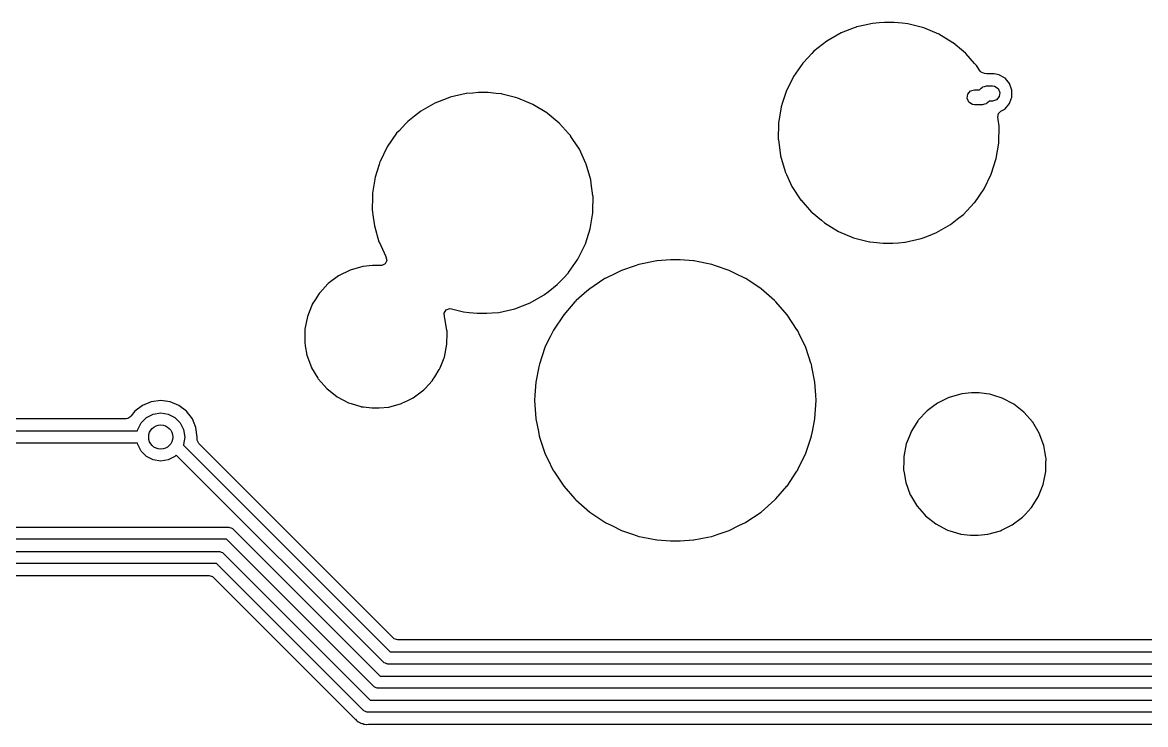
# Model space of a CAD drawing. Extents: x 0.6 to 14.8, y -5.2 to -0.6.
# Drawn here: x 4.374 to 5.108, y -3.895 to -3.436 of the extents above; entities that cross this region are included whole.
import ezdxf

# ---------------------------------------------------------------- set-up
doc = ezdxf.new("R2010")
doc.units = 0
doc.header["$MEASUREMENT"] = 0
doc.layers.add('BLACK', color=7, linetype='CONTINUOUS')

msp = doc.modelspace()

# ---------------------------------------------------------------- linework, layer by layer
at = {"layer": 'BLACK', "linetype": 'CONTINUOUS'}
for p, q in [((4.91756, -3.4394), (4.90906, -3.44271)), ((4.91891, -3.43888), (4.91756, -3.4394)), ((4.91905, -3.43883), (4.91891, -3.43888)), ((4.91891, -3.43888), (4.91891, -3.43888)), ((4.91924, -3.43878), (4.91905, -3.43883)), ((4.92461, -3.43757), (4.91924, -3.43878)), ((4.92949, -3.43646), (4.92461, -3.43757)), ((4.92964, -3.43645), (4.92949, -3.43646)), ((4.93389, -3.43614), (4.92964, -3.43645)), ((4.92964, -3.43645), (4.92964, -3.43645)), ((4.93746, -3.43587), (4.93389, -3.43614)), ((4.94383, -3.43587), (4.93746, -3.43587)), ((4.94898, -3.43639), (4.94383, -3.43587)), ((4.95258, -3.43675), (4.94898, -3.43639)), ((4.95273, -3.43677), (4.95258, -3.43675)), ((4.95258, -3.43675), (4.95258, -3.43675)), ((4.96311, -3.4394), (4.95273, -3.43677)), ((4.97299, -3.44355), (4.96311, -3.4394)), ((4.89976, -3.44802), (4.89135, -3.45466)), ((4.90906, -3.44271), (4.89976, -3.44802)), ((4.98214, -3.4491), (4.97299, -3.44355)), ((4.89135, -3.45466), (4.89003, -3.45606)), ((4.98226, -3.4492), (4.98214, -3.4491)), ((4.98895, -3.45476), (4.98226, -3.4492)), ((4.99038, -3.45595), (4.98895, -3.45476)), ((4.88401, -3.46246), (4.87791, -3.47126)), ((4.88452, -3.46192), (4.88401, -3.46246)), ((4.89003, -3.45606), (4.88452, -3.46192)), ((4.99048, -3.45606), (4.99038, -3.45595)), ((4.99629, -3.46258), (4.99048, -3.45606)), ((4.99048, -3.45606), (4.99048, -3.45606)), ((4.99751, -3.46394), (4.99629, -3.46258)), ((4.99759, -3.46406), (4.99751, -3.46394)), ((4.99989, -3.46758), (4.99759, -3.46406)), ((4.99759, -3.46406), (4.99759, -3.46406)), ((5.0006, -3.46838), (4.99989, -3.46758)), ((5.00281, -3.46932), (5.0006, -3.46838)), ((5.00433, -3.46945), (5.00281, -3.46932)), ((5.00467, -3.46947), (5.00433, -3.46945)), ((5.009, -3.46947), (5.00467, -3.46947)), ((5.01232, -3.47006), (5.009, -3.46947)), ((5.01262, -3.47023), (5.01232, -3.47006)), ((5.0157, -3.472), (5.01262, -3.47023)), ((4.87791, -3.47126), (4.87317, -3.48087)), ((5.00159, -3.47796), (5.00277, -3.4777)), ((5.00277, -3.4777), (5.00394, -3.47736)), ((5.00394, -3.47736), (5.00787, -3.47736)), ((5.00787, -3.47736), (5.00927, -3.47756)), ((5.00927, -3.47756), (5.0116, -3.47907)), ((5.01624, -3.47232), (5.0157, -3.472)), ((5.01646, -3.47258), (5.01624, -3.47232)), ((5.01727, -3.47355), (5.01646, -3.47258)), ((5.01914, -3.47578), (5.01727, -3.47355)), ((5.02069, -3.48002), (5.01914, -3.47578)), ((4.65358, -3.48472), (4.65224, -3.48524)), ((4.65372, -3.48466), (4.65358, -3.48472)), ((4.65358, -3.48472), (4.65358, -3.48472)), ((4.66417, -3.4823), (4.65372, -3.48466)), ((4.66431, -3.48229), (4.66417, -3.4823)), ((4.66856, -3.48197), (4.66431, -3.48229)), ((4.66431, -3.48229), (4.66431, -3.48229)), ((4.67213, -3.48171), (4.66856, -3.48197)), ((4.6785, -3.48171), (4.67213, -3.48171)), ((4.68365, -3.48223), (4.6785, -3.48171)), ((4.68725, -3.48259), (4.68365, -3.48223)), ((4.6874, -3.4826), (4.68725, -3.48259)), ((4.68725, -3.48259), (4.68725, -3.48259)), ((4.68754, -3.48264), (4.6874, -3.4826)), ((4.69629, -3.48486), (4.68754, -3.48264)), ((4.68754, -3.48264), (4.68754, -3.48264)), ((4.69778, -3.48524), (4.69629, -3.48486)), ((4.87313, -3.481), (4.87065, -3.48874)), ((4.87317, -3.48087), (4.87313, -3.481)), ((4.99141, -3.48539), (4.9918, -3.48265)), ((4.9918, -3.48265), (4.99362, -3.48056)), ((4.99362, -3.48056), (4.99628, -3.47978)), ((4.99628, -3.47978), (4.99948, -3.47978)), ((4.99948, -3.47978), (5.00046, -3.4788)), ((5.00046, -3.4788), (5.00116, -3.47828)), ((5.00116, -3.47828), (5.00128, -3.47814)), ((5.00128, -3.47814), (5.00138, -3.47811)), ((5.00138, -3.47811), (5.00159, -3.47796)), ((5.01235, -3.48433), (5.01053, -3.48642)), ((5.0116, -3.47907), (5.01275, -3.48159)), ((5.01275, -3.48159), (5.01235, -3.48433)), ((5.02024, -3.48579), (5.02057, -3.48486)), ((5.02057, -3.48486), (5.02069, -3.48454)), ((5.02057, -3.48486), (5.02057, -3.48486)), ((5.02069, -3.48454), (5.02069, -3.48002)), ((4.64374, -3.48855), (4.63444, -3.49386)), ((4.65224, -3.48524), (4.64374, -3.48855)), ((4.70766, -3.48938), (4.69778, -3.48524)), ((4.71682, -3.49494), (4.70766, -3.48938)), ((4.8699, -3.49107), (4.86818, -3.50164)), ((4.87065, -3.48874), (4.8699, -3.49107)), ((4.99255, -3.48792), (4.99141, -3.48539)), ((4.99488, -3.48942), (4.99255, -3.48792)), ((4.99628, -3.48962), (4.99488, -3.48942)), ((5.00152, -3.48962), (4.99628, -3.48962)), ((5.00268, -3.48928), (5.00152, -3.48962)), ((5.00387, -3.48902), (5.00268, -3.48928)), ((5.00407, -3.48887), (5.00387, -3.48902)), ((5.00418, -3.48884), (5.00407, -3.48887)), ((5.0043, -3.4887), (5.00418, -3.48884)), ((5.005, -3.48818), (5.0043, -3.4887)), ((5.00598, -3.4872), (5.005, -3.48818)), ((5.00787, -3.4872), (5.00598, -3.4872)), ((5.01053, -3.48642), (5.00787, -3.4872)), ((5.01344, -3.49387), (5.01594, -3.49242)), ((5.01594, -3.49242), (5.01624, -3.49225)), ((5.01624, -3.49225), (5.01914, -3.48879)), ((5.01914, -3.48879), (5.02024, -3.48579)), ((4.63025, -3.49716), (4.62602, -3.50049)), ((4.63432, -3.49395), (4.63025, -3.49716)), ((4.63444, -3.49386), (4.63432, -3.49395)), ((4.63432, -3.49395), (4.63432, -3.49395)), ((4.71693, -3.49503), (4.71682, -3.49494)), ((4.72487, -3.50164), (4.71693, -3.49503)), ((5.01153, -3.49777), (5.01196, -3.4954)), ((5.01231, -3.50353), (5.01153, -3.49777)), ((5.01196, -3.4954), (5.01344, -3.49387)), ((4.62026, -3.50662), (4.61869, -3.50829)), ((4.6247, -3.5019), (4.62026, -3.50662)), ((4.62602, -3.50049), (4.6247, -3.5019)), ((4.72505, -3.50179), (4.72487, -3.50164)), ((4.72515, -3.5019), (4.72505, -3.50179)), ((4.73105, -3.50851), (4.72515, -3.5019)), ((4.72515, -3.5019), (4.72515, -3.5019)), ((4.86818, -3.50164), (4.86804, -3.51235)), ((5.01217, -3.51424), (5.01231, -3.50353)), ((4.61869, -3.50829), (4.61258, -3.5171)), ((4.73218, -3.50978), (4.73105, -3.50851)), ((4.73226, -3.5099), (4.73218, -3.50978)), ((4.73303, -3.51107), (4.73226, -3.5099)), ((4.73226, -3.5099), (4.73226, -3.5099)), ((4.73387, -3.51235), (4.73303, -3.51107)), ((4.73806, -3.51874), (4.73387, -3.51235)), ((4.86804, -3.51235), (4.86806, -3.51249)), ((4.86806, -3.51249), (4.86828, -3.51409)), ((4.86806, -3.51249), (4.86806, -3.51249)), ((4.86828, -3.51409), (4.86949, -3.52296)), ((5.01208, -3.51481), (5.01215, -3.51438)), ((5.01215, -3.51438), (5.01217, -3.51424)), ((5.01215, -3.51438), (5.01215, -3.51438)), ((4.61258, -3.5171), (4.60784, -3.5267)), ((4.73981, -3.52253), (4.73806, -3.51874)), ((5.01045, -3.52481), (5.01208, -3.51481)), ((4.60719, -3.52873), (4.60458, -3.5369)), ((4.6078, -3.52684), (4.60719, -3.52873)), ((4.60784, -3.5267), (4.6078, -3.52684)), ((4.74235, -3.52806), (4.73981, -3.52253)), ((4.74254, -3.52847), (4.74235, -3.52806)), ((4.74554, -3.53875), (4.74254, -3.52847)), ((4.86949, -3.52296), (4.87248, -3.53325)), ((5.00718, -3.53501), (5.01045, -3.52481)), ((4.87248, -3.53325), (4.87255, -3.53338)), ((4.87255, -3.53338), (4.87255, -3.53338)), ((4.87255, -3.53338), (4.8734, -3.53524)), ((4.8734, -3.53524), (4.87697, -3.54298)), ((5.00245, -3.54462), (5.00718, -3.53501)), ((4.60458, -3.5369), (4.60285, -3.54748)), ((4.74584, -3.54099), (4.74554, -3.53875)), ((4.74694, -3.54908), (4.74584, -3.54099)), ((4.87697, -3.54298), (4.88284, -3.55193)), ((4.60282, -3.5501), (4.60271, -3.55819)), ((4.60285, -3.54762), (4.60282, -3.5501)), ((4.60285, -3.54748), (4.60285, -3.54762)), ((4.60285, -3.54762), (4.60285, -3.54762)), ((4.74686, -3.55898), (4.74698, -3.54951)), ((4.74698, -3.54936), (4.74694, -3.54908)), ((4.74698, -3.54951), (4.74698, -3.54936)), ((4.99634, -3.55342), (5.00245, -3.54462)), ((4.60271, -3.55819), (4.60273, -3.55833)), ((4.60273, -3.55833), (4.60273, -3.55833)), ((4.60273, -3.55833), (4.60338, -3.56304)), ((4.88284, -3.55193), (4.88294, -3.55204)), ((4.88294, -3.55204), (4.88294, -3.55204)), ((4.88294, -3.55204), (4.88981, -3.55974)), ((4.99122, -3.55886), (4.99624, -3.55352)), ((4.99624, -3.55352), (4.99634, -3.55342)), ((4.99624, -3.55352), (4.99624, -3.55352)), ((4.60338, -3.56304), (4.60416, -3.5688)), ((4.74512, -3.57065), (4.74662, -3.56146)), ((4.74662, -3.56146), (4.74682, -3.56022)), ((4.74682, -3.56022), (4.74684, -3.56007)), ((4.74682, -3.56022), (4.74682, -3.56022)), ((4.74684, -3.56007), (4.74686, -3.55898)), ((4.88981, -3.55974), (4.88997, -3.55992)), ((4.88997, -3.55992), (4.89009, -3.56002)), ((4.89009, -3.56002), (4.89009, -3.56002)), ((4.89009, -3.56002), (4.89617, -3.56508)), ((4.89617, -3.56508), (4.89821, -3.56677)), ((4.98267, -3.56621), (4.98604, -3.56356)), ((4.98604, -3.56356), (4.989, -3.56122)), ((4.989, -3.56122), (4.99122, -3.55886)), ((4.60416, -3.5688), (4.60716, -3.57908)), ((4.74198, -3.58046), (4.74508, -3.57078)), ((4.74508, -3.57078), (4.74512, -3.57065)), ((4.89821, -3.56677), (4.90737, -3.57233)), ((4.90737, -3.57233), (4.91725, -3.57647)), ((4.97129, -3.57317), (4.98059, -3.56785)), ((4.98059, -3.56785), (4.98267, -3.56621)), ((4.60716, -3.57908), (4.60722, -3.57922)), ((4.60722, -3.57922), (4.60722, -3.57922)), ((4.60722, -3.57922), (4.60827, -3.58151)), ((4.74186, -3.58085), (4.74198, -3.58046)), ((4.91725, -3.57647), (4.92763, -3.57911)), ((4.92763, -3.57911), (4.92777, -3.57912)), ((4.92777, -3.57912), (4.92777, -3.57912)), ((4.92777, -3.57912), (4.93033, -3.57938)), ((4.93033, -3.57938), (4.93652, -3.58001)), ((4.93652, -3.58001), (4.9429, -3.58001)), ((4.9429, -3.58001), (4.94647, -3.57974)), ((4.94647, -3.57974), (4.95072, -3.57942)), ((4.95072, -3.57942), (4.95086, -3.57941)), ((4.95072, -3.57942), (4.95072, -3.57942)), ((4.95086, -3.57941), (4.96131, -3.57705)), ((4.96131, -3.57705), (4.9627, -3.57651)), ((4.9627, -3.57651), (4.96612, -3.57518)), ((4.96612, -3.57518), (4.97129, -3.57317)), ((4.60827, -3.58151), (4.61164, -3.58881)), ((4.73712, -3.59045), (4.74186, -3.58085)), ((4.60298, -3.59472), (4.59664, -3.5953)), ((4.60792, -3.59472), (4.60298, -3.59472)), ((4.60803, -3.59473), (4.60792, -3.59472)), ((4.60809, -3.59474), (4.60803, -3.59473)), ((4.60907, -3.59467), (4.60809, -3.59474)), ((4.61117, -3.5935), (4.60907, -3.59467)), ((4.61219, -3.59132), (4.61117, -3.5935)), ((4.61164, -3.58881), (4.61172, -3.58893)), ((4.61172, -3.58893), (4.61173, -3.58895)), ((4.61173, -3.58895), (4.61219, -3.59132)), ((4.73101, -3.59926), (4.73712, -3.59045)), ((4.77462, -3.59476), (4.76559, -3.59783)), ((4.77686, -3.594), (4.77462, -3.59476)), ((4.77698, -3.59396), (4.77686, -3.594)), ((4.77686, -3.594), (4.77686, -3.594)), ((4.78878, -3.59161), (4.77698, -3.59396)), ((4.78891, -3.59161), (4.78878, -3.59161)), ((4.79771, -3.59103), (4.78891, -3.59161)), ((4.78891, -3.59161), (4.78891, -3.59161)), ((4.79778, -3.59102), (4.79771, -3.59103)), ((4.79771, -3.59103), (4.79771, -3.59103)), ((4.80378, -3.59102), (4.79778, -3.59102)), ((4.80385, -3.59103), (4.80378, -3.59102)), ((4.81265, -3.59161), (4.80385, -3.59103)), ((4.80385, -3.59103), (4.80385, -3.59103)), ((4.81278, -3.59161), (4.81265, -3.59161)), ((4.81265, -3.59161), (4.81265, -3.59161)), ((4.82458, -3.59396), (4.81278, -3.59161)), ((4.8247, -3.594), (4.82458, -3.59396)), ((4.82694, -3.59476), (4.8247, -3.594)), ((4.8247, -3.594), (4.8247, -3.594)), ((4.83597, -3.59783), (4.82694, -3.59476)), ((4.58076, -3.6014), (4.57392, -3.60651)), ((4.58842, -3.59762), (4.58076, -3.6014)), ((4.59664, -3.5953), (4.58842, -3.59762)), ((4.72741, -3.60309), (4.73091, -3.59936)), ((4.73091, -3.59936), (4.73101, -3.59926)), ((4.73091, -3.59936), (4.73091, -3.59936)), ((4.76161, -3.59979), (4.75492, -3.60309)), ((4.76559, -3.59783), (4.76161, -3.59979)), ((4.83995, -3.59979), (4.83597, -3.59783)), ((4.84664, -3.60309), (4.83995, -3.59979)), ((4.5738, -3.60664), (4.56845, -3.61243)), ((4.57392, -3.60651), (4.5738, -3.60664)), ((4.71766, -3.61179), (4.72356, -3.60715)), ((4.72356, -3.60715), (4.72367, -3.60706)), ((4.72367, -3.60706), (4.72741, -3.60309)), ((4.75409, -3.60362), (4.7448, -3.60983)), ((4.7547, -3.60322), (4.75409, -3.60362)), ((4.75481, -3.60315), (4.7547, -3.60322)), ((4.7547, -3.60322), (4.7547, -3.60322)), ((4.75492, -3.60309), (4.75481, -3.60315)), ((4.75492, -3.60309), (4.75492, -3.60309)), ((4.84675, -3.60315), (4.84664, -3.60309)), ((4.84664, -3.60309), (4.84664, -3.60309)), ((4.84686, -3.60322), (4.84675, -3.60315)), ((4.84747, -3.60362), (4.84686, -3.60322)), ((4.84686, -3.60322), (4.84686, -3.60322)), ((4.85675, -3.60983), (4.84747, -3.60362)), ((4.56544, -3.61702), (4.56356, -3.62)), ((4.56802, -3.61293), (4.56544, -3.61702)), ((4.56812, -3.61278), (4.56802, -3.61293)), ((4.56802, -3.61293), (4.56802, -3.61293)), ((4.56845, -3.61243), (4.56812, -3.61278)), ((4.70596, -3.619), (4.71454, -3.6141)), ((4.71454, -3.6141), (4.71514, -3.61376)), ((4.71514, -3.61376), (4.71526, -3.61369)), ((4.71514, -3.61376), (4.71514, -3.61376)), ((4.71526, -3.61369), (4.71766, -3.61179)), ((4.74294, -3.61146), (4.73603, -3.61752)), ((4.7448, -3.60983), (4.74294, -3.61146)), ((4.85862, -3.61146), (4.85675, -3.60983)), ((4.86553, -3.61752), (4.85862, -3.61146)), ((4.5635, -3.62017), (4.56148, -3.62522)), ((4.56356, -3.62), (4.5635, -3.62017)), ((4.5635, -3.62017), (4.5635, -3.62017)), ((4.64976, -3.62568), (4.6511, -3.62368)), ((4.6511, -3.62368), (4.65336, -3.62284)), ((4.65336, -3.62284), (4.65447, -3.62296)), ((4.65447, -3.62296), (4.6623, -3.62495)), ((4.68553, -3.62525), (4.69598, -3.62289)), ((4.69598, -3.62289), (4.70596, -3.619)), ((4.73521, -3.61839), (4.72783, -3.6268)), ((4.73568, -3.61786), (4.73521, -3.61839)), ((4.73576, -3.61776), (4.73568, -3.61786)), ((4.73603, -3.61752), (4.73576, -3.61776)), ((4.8658, -3.61776), (4.86553, -3.61752)), ((4.86588, -3.61786), (4.8658, -3.61776)), ((4.86635, -3.61839), (4.86588, -3.61786)), ((4.87373, -3.6268), (4.86635, -3.61839)), ((4.5604, -3.62794), (4.55873, -3.63632)), ((4.56148, -3.62522), (4.5604, -3.62794)), ((4.64986, -3.62809), (4.64976, -3.62568)), ((4.65024, -3.62911), (4.64986, -3.62809)), ((4.65027, -3.62929), (4.65024, -3.62911)), ((4.65156, -3.6368), (4.65027, -3.62929)), ((4.6623, -3.62495), (4.66244, -3.62496)), ((4.66244, -3.62496), (4.66244, -3.62496)), ((4.66244, -3.62496), (4.66605, -3.62532)), ((4.66605, -3.62532), (4.6712, -3.62584)), ((4.6712, -3.62584), (4.67757, -3.62584)), ((4.67757, -3.62584), (4.68114, -3.62558)), ((4.68114, -3.62558), (4.68539, -3.62526)), ((4.68539, -3.62526), (4.68553, -3.62525)), ((4.68539, -3.62526), (4.68539, -3.62526)), ((4.72783, -3.6268), (4.72115, -3.6368)), ((4.88041, -3.6368), (4.87373, -3.6268)), ((4.55873, -3.63632), (4.55869, -3.63927)), ((4.65168, -3.63753), (4.65156, -3.6368)), ((4.65157, -3.64607), (4.65167, -3.63856)), ((4.65167, -3.63856), (4.65168, -3.63771)), ((4.65168, -3.63771), (4.65168, -3.63753)), ((4.65168, -3.63771), (4.65168, -3.63771)), ((4.72109, -3.63692), (4.71901, -3.64114)), ((4.72115, -3.6368), (4.72109, -3.63692)), ((4.72109, -3.63692), (4.72109, -3.63692)), ((4.88047, -3.63692), (4.88041, -3.6368)), ((4.88255, -3.64114), (4.88047, -3.63692)), ((4.88047, -3.63692), (4.88047, -3.63692)), ((4.55865, -3.64263), (4.55862, -3.64486)), ((4.55862, -3.64486), (4.55865, -3.64503)), ((4.55869, -3.63927), (4.55865, -3.64263)), ((4.55865, -3.64503), (4.55899, -3.64703)), ((4.55865, -3.64503), (4.55865, -3.64503)), ((4.6499, -3.65445), (4.65157, -3.64607)), ((4.71901, -3.64114), (4.71583, -3.64759)), ((4.88573, -3.64759), (4.88255, -3.64114)), ((4.55899, -3.64703), (4.56007, -3.65327)), ((4.56007, -3.65327), (4.56302, -3.66129)), ((4.71583, -3.64759), (4.71352, -3.6544)), ((4.88804, -3.6544), (4.88573, -3.64759)), ((4.64711, -3.66144), (4.64968, -3.65501)), ((4.64968, -3.65501), (4.6499, -3.65445)), ((4.71158, -3.66089), (4.70962, -3.67077)), ((4.71194, -3.6591), (4.71158, -3.66089)), ((4.71196, -3.65898), (4.71194, -3.6591)), ((4.71194, -3.6591), (4.71194, -3.6591)), ((4.71218, -3.65835), (4.71196, -3.65898)), ((4.71352, -3.6544), (4.71218, -3.65835)), ((4.88938, -3.65835), (4.88804, -3.6544)), ((4.8896, -3.65898), (4.88938, -3.65835)), ((4.88962, -3.6591), (4.8896, -3.65898)), ((4.88998, -3.66089), (4.88962, -3.6591)), ((4.88962, -3.6591), (4.88962, -3.6591)), ((4.89194, -3.67077), (4.88998, -3.66089)), ((4.56302, -3.66129), (4.56311, -3.66144)), ((4.56311, -3.66144), (4.56311, -3.66144)), ((4.56311, -3.66144), (4.56718, -3.66828)), ((4.56718, -3.66828), (4.56739, -3.66863)), ((4.64218, -3.66961), (4.64358, -3.66739)), ((4.64358, -3.66739), (4.64657, -3.66265)), ((4.64657, -3.66265), (4.64674, -3.66238)), ((4.64674, -3.66238), (4.64711, -3.66144)), ((4.56739, -3.66863), (4.56751, -3.66876)), ((4.56751, -3.66876), (4.56751, -3.66876)), ((4.56751, -3.66876), (4.57125, -3.67303)), ((4.57125, -3.67303), (4.57302, -3.67505)), ((4.57302, -3.67505), (4.57973, -3.68034)), ((4.63638, -3.67588), (4.63705, -3.67516)), ((4.63705, -3.67516), (4.64206, -3.66974)), ((4.64206, -3.66974), (4.64218, -3.66961)), ((4.64206, -3.66974), (4.64206, -3.66974)), ((4.70961, -3.6709), (4.70906, -3.67931)), ((4.70962, -3.67077), (4.70961, -3.6709)), ((4.70961, -3.6709), (4.70961, -3.6709)), ((4.89195, -3.6709), (4.89194, -3.67077)), ((4.8925, -3.67931), (4.89195, -3.6709)), ((4.89195, -3.6709), (4.89195, -3.6709)), ((4.46457, -3.68285), (4.4584, -3.68366)), ((4.47074, -3.68366), (4.46457, -3.68285)), ((4.57973, -3.68034), (4.58729, -3.68432)), ((4.62208, -3.68467), (4.62592, -3.68278)), ((4.62592, -3.68278), (4.62904, -3.68124)), ((4.62904, -3.68124), (4.62954, -3.68099)), ((4.62954, -3.68099), (4.63638, -3.67588)), ((4.70906, -3.67931), (4.70883, -3.68278)), ((4.70883, -3.68278), (4.70884, -3.6829)), ((4.70884, -3.6829), (4.7096, -3.69457)), ((4.89196, -3.69457), (4.89272, -3.6829)), ((4.89273, -3.68278), (4.8925, -3.67931)), ((4.89272, -3.6829), (4.89273, -3.68278)), ((4.97805, -3.68159), (4.97202, -3.68456)), ((4.97952, -3.68086), (4.97805, -3.68159)), ((4.97968, -3.68078), (4.97952, -3.68086)), ((4.97952, -3.68086), (4.97952, -3.68086)), ((4.9879, -3.67847), (4.97968, -3.68078)), ((4.99424, -3.67788), (4.9879, -3.67847)), ((4.99918, -3.67788), (4.99424, -3.67788)), ((5.00396, -3.67845), (4.99918, -3.67788)), ((5.00594, -3.67868), (5.00396, -3.67845)), ((5.00611, -3.6787), (5.00594, -3.67868)), ((5.00594, -3.67868), (5.00594, -3.67868)), ((5.00628, -3.67876), (5.00611, -3.6787)), ((5.00887, -3.67956), (5.00628, -3.67876)), ((5.00628, -3.67876), (5.00628, -3.67876)), ((5.01427, -3.68124), (5.00887, -3.67956)), ((5.02183, -3.68521), (5.01427, -3.68124)), ((4.44771, -3.68983), (4.44536, -3.69288)), ((4.45264, -3.68604), (4.44771, -3.68983)), ((4.4584, -3.68366), (4.45264, -3.68604)), ((4.47649, -3.68604), (4.47074, -3.68366)), ((4.48143, -3.68983), (4.47649, -3.68604)), ((4.48522, -3.69477), (4.48143, -3.68983)), ((4.58729, -3.68432), (4.5889, -3.68482)), ((4.5889, -3.68482), (4.59528, -3.6868)), ((4.59528, -3.6868), (4.59528, -3.6868)), ((4.59528, -3.6868), (4.59545, -3.68685)), ((4.59545, -3.68685), (4.59562, -3.68687)), ((4.59562, -3.68687), (4.59562, -3.68687)), ((4.59562, -3.68687), (4.59705, -3.68704)), ((4.59705, -3.68704), (4.60238, -3.68767)), ((4.60238, -3.68767), (4.60732, -3.68767)), ((4.60732, -3.68767), (4.61366, -3.68709)), ((4.61366, -3.68709), (4.62188, -3.68477)), ((4.62188, -3.68477), (4.62208, -3.68467)), ((4.96506, -3.6898), (4.95972, -3.69557)), ((4.96518, -3.68967), (4.96506, -3.6898)), ((4.96535, -3.68955), (4.96518, -3.68967)), ((4.9687, -3.68704), (4.96535, -3.68955)), ((4.97202, -3.68456), (4.9687, -3.68704)), ((5.02854, -3.6905), (5.02183, -3.68521)), ((5.02866, -3.69064), (5.02854, -3.6905)), ((4.44192, -3.69486), (4.14526, -3.69486)), ((4.44303, -3.6947), (4.44192, -3.69486)), ((4.44502, -3.69334), (4.44303, -3.6947)), ((4.44536, -3.69288), (4.44502, -3.69334)), ((4.44959, -3.70183), (4.45183, -3.69744)), ((4.45183, -3.69744), (4.45531, -3.69395)), ((4.45531, -3.69395), (4.4597, -3.69172)), ((4.4597, -3.69172), (4.46457, -3.69094)), ((4.46457, -3.69094), (4.46943, -3.69172)), ((4.46943, -3.69172), (4.47382, -3.69395)), ((4.47382, -3.69395), (4.47731, -3.69744)), ((4.47731, -3.69744), (4.47954, -3.70183)), ((4.4876, -3.70052), (4.48522, -3.69477)), ((4.7096, -3.69457), (4.70962, -3.69478)), ((4.70962, -3.69478), (4.71127, -3.70309)), ((4.89029, -3.70309), (4.89194, -3.69478)), ((4.89194, -3.69478), (4.89196, -3.69457)), ((4.95928, -3.6961), (4.95633, -3.70078)), ((4.95938, -3.69594), (4.95928, -3.6961)), ((4.95928, -3.6961), (4.95928, -3.6961)), ((4.95972, -3.69557), (4.95938, -3.69594)), ((5.034, -3.69673), (5.02866, -3.69064)), ((5.03417, -3.69692), (5.034, -3.69673)), ((5.03426, -3.69708), (5.03417, -3.69692)), ((5.03845, -3.70411), (5.03426, -3.69708)), ((5.03426, -3.69708), (5.03426, -3.69708)), ((3.89533, -3.70276), (4.44944, -3.70276)), ((4.44944, -3.70276), (4.44959, -3.70183)), ((4.47954, -3.70183), (4.48032, -3.70669)), ((4.48841, -3.70669), (4.4876, -3.70052)), ((4.71127, -3.70309), (4.71182, -3.70583)), ((4.88974, -3.70583), (4.89029, -3.70309)), ((4.95476, -3.70333), (4.95346, -3.70657)), ((4.95482, -3.70317), (4.95476, -3.70333)), ((4.95476, -3.70333), (4.95476, -3.70333)), ((4.95633, -3.70078), (4.95482, -3.70317)), ((5.03854, -3.70426), (5.03845, -3.70411)), ((5.03845, -3.70411), (5.03845, -3.70411)), ((5.04149, -3.71228), (5.03854, -3.70426)), ((4.44944, -3.71063), (3.8937, -3.71063)), ((4.44959, -3.71156), (4.44944, -3.71063)), ((4.45183, -3.71595), (4.44959, -3.71156)), ((4.47954, -3.71156), (4.47934, -3.71195)), ((4.47934, -3.71195), (4.61451, -3.84712)), ((4.48032, -3.70669), (4.47954, -3.71156)), ((4.4883, -3.70758), (4.48838, -3.70695)), ((4.48831, -3.7087), (4.4883, -3.70758)), ((4.4894, -3.71085), (4.48831, -3.7087)), ((4.48838, -3.70695), (4.48841, -3.70669)), ((4.48838, -3.70695), (4.48838, -3.70695)), ((4.57935, -3.80079), (4.4894, -3.71085)), ((4.71182, -3.70583), (4.71196, -3.70657)), ((4.71196, -3.70657), (4.71201, -3.7067)), ((4.71201, -3.7067), (4.71201, -3.7067)), ((4.71201, -3.7067), (4.71274, -3.70885)), ((4.71274, -3.70885), (4.71583, -3.71796)), ((4.88573, -3.71796), (4.88882, -3.70885)), ((4.88882, -3.70885), (4.88955, -3.7067)), ((4.88955, -3.7067), (4.8896, -3.70657)), ((4.88955, -3.7067), (4.88955, -3.7067)), ((4.8896, -3.70657), (4.88974, -3.70583)), ((4.95166, -3.7111), (4.94999, -3.71948)), ((4.95346, -3.70657), (4.95166, -3.7111)), ((5.04215, -3.71607), (5.04149, -3.71228)), ((4.45531, -3.71943), (4.45183, -3.71595)), ((4.4597, -3.72167), (4.45531, -3.71943)), ((4.47382, -3.71943), (4.46943, -3.72167)), ((4.47476, -3.7185), (4.47382, -3.71943)), ((4.6101, -3.85384), (4.47476, -3.7185)), ((4.71583, -3.71796), (4.7172, -3.72073)), ((4.88436, -3.72073), (4.88573, -3.71796)), ((4.94999, -3.71948), (4.94995, -3.72238)), ((5.04279, -3.71983), (5.04215, -3.71607)), ((5.04294, -3.7207), (5.04279, -3.71983)), ((4.46457, -3.72244), (4.4597, -3.72167)), ((4.46943, -3.72167), (4.46457, -3.72244)), ((4.7172, -3.72073), (4.72104, -3.72852)), ((4.88077, -3.72802), (4.88436, -3.72073)), ((4.94995, -3.72238), (4.94988, -3.72777)), ((5.04283, -3.72924), (5.0429, -3.72379)), ((5.0429, -3.72379), (5.04294, -3.72088)), ((5.04294, -3.72088), (5.04294, -3.7207)), ((5.04294, -3.72088), (5.04294, -3.72088)), ((4.72104, -3.72852), (4.72115, -3.72875)), ((4.72115, -3.72875), (4.72122, -3.72886)), ((4.72122, -3.72886), (4.72122, -3.72886)), ((4.72122, -3.72886), (4.72132, -3.729)), ((4.72132, -3.729), (4.72783, -3.73875)), ((4.87373, -3.73875), (4.88024, -3.729)), ((4.88024, -3.729), (4.88034, -3.72886)), ((4.88034, -3.72886), (4.88041, -3.72875)), ((4.88034, -3.72886), (4.88034, -3.72886)), ((4.88041, -3.72875), (4.88052, -3.72852)), ((4.88052, -3.72852), (4.88077, -3.72802)), ((4.94988, -3.72777), (4.94988, -3.72802)), ((4.94988, -3.72802), (4.94991, -3.7282)), ((4.94991, -3.7282), (4.95025, -3.73017)), ((4.94991, -3.7282), (4.94991, -3.7282)), ((4.95025, -3.73017), (4.95132, -3.73644)), ((5.04116, -3.73762), (5.04283, -3.72924)), ((4.72783, -3.73875), (4.72792, -3.73885)), ((4.72792, -3.73885), (4.73516, -3.74711)), ((4.8664, -3.74711), (4.87364, -3.73885)), ((4.87364, -3.73885), (4.87373, -3.73875)), ((4.95132, -3.73644), (4.95428, -3.74445)), ((5.03811, -3.74527), (5.04068, -3.73881)), ((5.04068, -3.73881), (5.04116, -3.73762)), ((4.73516, -3.74711), (4.73576, -3.74779)), ((4.73576, -3.74779), (4.7448, -3.75572)), ((4.85675, -3.75572), (4.8658, -3.74779)), ((4.8658, -3.74779), (4.8664, -3.74711)), ((4.95428, -3.74445), (4.95437, -3.74461)), ((4.95437, -3.74461), (4.95437, -3.74461)), ((4.95437, -3.74461), (4.95831, -3.75122)), ((5.03392, -3.75201), (5.0379, -3.7457)), ((5.0379, -3.7457), (5.038, -3.74555)), ((5.038, -3.74555), (5.03811, -3.74527)), ((4.7448, -3.75572), (4.75481, -3.76241)), ((4.84675, -3.76241), (4.85675, -3.75572)), ((4.95831, -3.75122), (4.95865, -3.75179)), ((4.95865, -3.75179), (4.95877, -3.75193)), ((4.95877, -3.75193), (4.95877, -3.75193)), ((4.95877, -3.75193), (4.96322, -3.75701)), ((5.02923, -3.75733), (5.03332, -3.7529)), ((5.03332, -3.7529), (5.03344, -3.75277)), ((5.03332, -3.7529), (5.03332, -3.7529)), ((5.03344, -3.75277), (5.03392, -3.75201)), ((4.75481, -3.76241), (4.75492, -3.76246)), ((4.75492, -3.76246), (4.75492, -3.76246)), ((4.75492, -3.76246), (4.75925, -3.7646)), ((4.84231, -3.7646), (4.84664, -3.76246)), ((4.84664, -3.76246), (4.84675, -3.76241)), ((4.84664, -3.76246), (4.84664, -3.76246)), ((4.96322, -3.75701), (4.96428, -3.75822)), ((4.96428, -3.75822), (4.97099, -3.7635)), ((4.97099, -3.7635), (4.97855, -3.76748)), ((5.0208, -3.76416), (5.02662, -3.75981)), ((5.02662, -3.75981), (5.0275, -3.75915)), ((5.0275, -3.75915), (5.02764, -3.75905)), ((5.0275, -3.75915), (5.0275, -3.75915)), ((5.02764, -3.75905), (5.02923, -3.75733)), ((2.86778, -3.76565), (4.50917, -3.76565)), ((4.50917, -3.76565), (4.50947, -3.76575)), ((4.50947, -3.76575), (4.50978, -3.7657)), ((4.50978, -3.7657), (4.51061, -3.76612)), ((4.51061, -3.76612), (4.51148, -3.7664)), ((4.51148, -3.7664), (4.51167, -3.76666)), ((4.51167, -3.76666), (4.51195, -3.7668)), ((4.51195, -3.7668), (4.608, -3.86285)), ((4.75925, -3.7646), (4.76559, -3.76773)), ((4.76559, -3.76773), (4.77218, -3.76996)), ((4.77218, -3.76996), (4.77586, -3.77121)), ((4.77586, -3.77121), (4.77698, -3.77159)), ((4.82458, -3.77159), (4.8257, -3.77121)), ((4.8257, -3.77121), (4.82938, -3.76996)), ((4.82938, -3.76996), (4.83597, -3.76773)), ((4.83597, -3.76773), (4.84231, -3.7646)), ((4.97855, -3.76748), (4.98016, -3.76798)), ((4.98016, -3.76798), (4.98653, -3.76996)), ((4.98653, -3.76996), (4.98653, -3.76996)), ((4.98653, -3.76996), (4.98671, -3.77001)), ((4.98671, -3.77001), (4.98688, -3.77004)), ((4.98688, -3.77004), (4.98688, -3.77004)), ((4.98688, -3.77004), (4.98725, -3.77008)), ((4.98725, -3.77008), (4.99364, -3.77084)), ((4.99364, -3.77084), (4.99858, -3.77084)), ((4.99858, -3.77084), (5.00492, -3.77025)), ((5.00492, -3.77025), (5.01314, -3.76793)), ((5.01314, -3.76793), (5.01395, -3.76753)), ((5.01395, -3.76753), (5.0196, -3.76475)), ((5.0196, -3.76475), (5.0208, -3.76416)), ((4.50754, -3.77352), (2.88178, -3.77352)), ((4.60358, -3.86957), (4.50754, -3.77352)), ((4.77698, -3.77159), (4.77711, -3.77162)), ((4.77711, -3.77162), (4.77711, -3.77162)), ((4.77711, -3.77162), (4.77954, -3.7721)), ((4.77954, -3.7721), (4.78878, -3.77394)), ((4.78878, -3.77394), (4.78891, -3.77395)), ((4.78891, -3.77395), (4.78891, -3.77395)), ((4.78891, -3.77395), (4.79771, -3.77452)), ((4.79771, -3.77452), (4.79771, -3.77452)), ((4.79771, -3.77452), (4.79778, -3.77453)), ((4.79778, -3.77453), (4.80378, -3.77453)), ((4.80378, -3.77453), (4.80385, -3.77452)), ((4.80385, -3.77452), (4.81265, -3.77395)), ((4.80385, -3.77452), (4.80385, -3.77452)), ((4.81265, -3.77395), (4.81278, -3.77394)), ((4.81265, -3.77395), (4.81265, -3.77395)), ((4.81278, -3.77394), (4.82202, -3.7721)), ((4.82202, -3.7721), (4.82445, -3.77162)), ((4.82445, -3.77162), (4.82458, -3.77159)), ((4.82445, -3.77162), (4.82445, -3.77162)), ((2.5889, -3.7814), (4.50267, -3.7814)), ((4.50267, -3.7814), (4.50298, -3.7815)), ((4.50298, -3.7815), (4.50329, -3.78145)), ((4.50329, -3.78145), (4.50411, -3.78186)), ((4.50411, -3.78186), (4.50499, -3.78215)), ((4.50499, -3.78215), (4.50517, -3.78241)), ((4.50517, -3.78241), (4.50546, -3.78255)), ((4.50546, -3.78255), (4.60148, -3.87857)), ((4.50104, -3.78927), (2.59053, -3.78927)), ((4.59707, -3.8853), (4.50104, -3.78927)), ((4.15257, -3.79717), (4.49616, -3.79717)), ((4.49616, -3.79717), (4.49845, -3.79791)), ((4.49845, -3.79791), (4.49891, -3.79831)), ((4.49891, -3.79831), (4.56748, -3.86687)), ((4.58529, -3.80673), (4.57935, -3.80079)), ((4.61664, -3.83808), (4.58529, -3.80673)), ((4.6171, -3.83848), (4.61664, -3.83808)), ((4.6194, -3.83922), (4.6171, -3.83848)), ((4.87493, -3.83922), (4.6194, -3.83922)), ((5.17915, -3.83922), (4.87493, -3.83922)), ((4.61451, -3.84712), (5.186, -3.84712)), ((4.61038, -3.85398), (4.6101, -3.85384)), ((4.61057, -3.85424), (4.61038, -3.85398)), ((4.61144, -3.85453), (4.61057, -3.85424)), ((4.61226, -3.85494), (4.61144, -3.85453)), ((4.61258, -3.85489), (4.61226, -3.85494)), ((4.61288, -3.85499), (4.61258, -3.85489)), ((5.18546, -3.85499), (4.61288, -3.85499)), ((4.608, -3.86285), (5.16537, -3.86285)), ((4.56748, -3.86687), (4.59, -3.88939)), ((4.60386, -3.86971), (4.60358, -3.86957)), ((4.60405, -3.86997), (4.60386, -3.86971)), ((4.60493, -3.87025), (4.60405, -3.86997)), ((4.60575, -3.87067), (4.60493, -3.87025)), ((4.60606, -3.87062), (4.60575, -3.87067)), ((4.60637, -3.87072), (4.60606, -3.87062)), ((5.16373, -3.87072), (4.60637, -3.87072)), ((4.60148, -3.87857), (5.15885, -3.87857)), ((4.59735, -3.88544), (4.59707, -3.8853)), ((4.59754, -3.8857), (4.59735, -3.88544)), ((4.59841, -3.88598), (4.59754, -3.8857)), ((4.59923, -3.8864), (4.59841, -3.88598)), ((4.59955, -3.88635), (4.59923, -3.8864)), ((4.59985, -3.88645), (4.59955, -3.88635)), ((5.15722, -3.88645), (4.59985, -3.88645)), ((4.59, -3.88939), (4.5901, -3.88951)), ((4.5901, -3.88951), (4.59019, -3.88969)), ((4.59019, -3.88969), (4.59045, -3.88993)), ((4.59045, -3.88993), (4.59161, -3.89101)), ((4.59161, -3.89101), (4.59172, -3.89111)), ((4.59172, -3.89111), (4.59226, -3.89166)), ((4.59226, -3.89166), (4.59241, -3.89176)), ((4.59241, -3.89176), (4.59256, -3.89189)), ((4.59256, -3.89189), (4.59292, -3.89222)), ((4.59292, -3.89222), (4.59342, -3.89269)), ((4.59342, -3.89269), (4.59375, -3.89282)), ((4.59375, -3.89282), (4.59375, -3.89282)), ((4.59375, -3.89282), (4.59384, -3.89285)), ((4.59384, -3.89285), (4.5946, -3.89326)), ((4.5946, -3.89326), (4.59468, -3.89331)), ((4.59468, -3.89331), (4.59468, -3.89331)), ((4.59468, -3.89331), (4.59497, -3.89352)), ((4.59497, -3.89352), (4.59532, -3.8936)), ((4.59532, -3.8936), (4.59532, -3.8936)), ((4.59532, -3.8936), (4.59599, -3.89376)), ((4.59599, -3.89376), (4.59654, -3.89393)), ((4.59654, -3.89393), (4.59726, -3.89422)), ((4.59726, -3.89422), (4.59726, -3.89422)), ((4.59726, -3.89422), (4.59751, -3.89432)), ((4.59751, -3.89432), (4.59776, -3.89434)), ((4.59776, -3.89434), (4.598, -3.89434)), ((4.598, -3.89434), (4.5989, -3.89445)), ((4.5989, -3.89445), (4.59891, -3.89445)), ((4.59891, -3.89445), (4.59891, -3.89445)), ((4.59891, -3.89445), (4.59926, -3.89453)), ((4.59926, -3.89453), (4.6004, -3.89438)), ((4.6004, -3.89438), (4.60093, -3.89434)), ((4.60093, -3.89434), (4.67843, -3.89434)), ((4.67843, -3.89434), (5.15234, -3.89434))]:
    msp.add_line(p, q, dxfattribs=at)
at = {"layer": 'BLACK'}
msp.add_circle((4.46457, -3.70669), 0.007874, dxfattribs=at)

doc.saveas('drawing.dxf')
